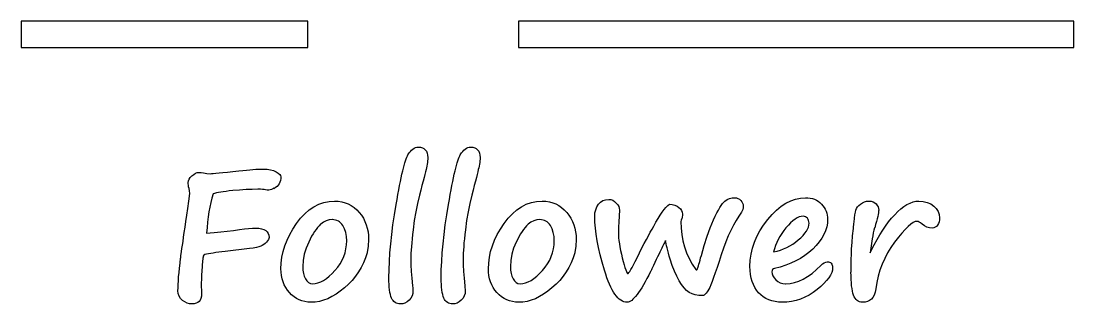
# Model space of a CAD drawing. Extents: x -1 to 117, y -69 to 138.
# Drawn here: x 95.77 to 117.11, y 56.25 to 61.99 of the extents above; entities that cross this region are included whole.
import ezdxf

# ---------------------------------------------------------------- set-up
doc = ezdxf.new("R2010")
doc.units = 0

msp = doc.modelspace()

# ---------------------------------------------------------------- linework, layer by layer
for p, q in [((101.587, 61.9875), (95.774, 61.9875)), ((95.774, 61.9875), (95.774, 61.4541)), ((101.587, 61.4541), (101.587, 61.9875)), ((117.107, 61.9875), (105.854, 61.9875)), ((105.854, 61.9875), (105.854, 61.4541)), ((117.107, 61.4541), (117.107, 61.9875)), ((95.774, 61.4541), (101.587, 61.4541)), ((105.854, 61.4541), (117.107, 61.4541)), ((103.613878, 59.275773), (103.637387, 59.312098)), ((103.637387, 59.312098), (103.661969, 59.34308)), ((103.661969, 59.34308), (103.687087, 59.369778)), ((103.687087, 59.369778), (103.712741, 59.391679)), ((103.712741, 59.391679), (103.738903, 59.408245)), ((103.738903, 59.408245), (103.765601, 59.420522)), ((103.765601, 59.420522), (103.792835, 59.427465)), ((103.792835, 59.427465), (103.821148, 59.430005)), ((103.821, 59.4302), (103.86587, 59.426983)), ((103.86587, 59.426983), (103.905401, 59.416823)), ((103.905401, 59.416823), (103.937987, 59.400256)), ((103.937987, 59.400256), (103.965221, 59.377283)), ((103.965221, 59.377283), (103.986049, 59.347371)), ((103.986049, 59.347371), (104.001543, 59.311046)), ((104.001543, 59.311046), (104.010094, 59.268309)), ((104.673878, 59.275773), (104.697387, 59.312098)), ((104.697387, 59.312098), (104.721969, 59.34308)), ((104.721969, 59.34308), (104.747087, 59.369778)), ((104.747087, 59.369778), (104.772713, 59.391679)), ((104.772713, 59.391679), (104.798903, 59.408245)), ((104.798903, 59.408245), (104.825601, 59.420522)), ((104.825601, 59.420522), (104.852835, 59.427465)), ((104.852835, 59.427465), (104.881148, 59.430005)), ((104.881, 59.4302), (104.925871, 59.426983)), ((104.925871, 59.426983), (104.965401, 59.416823)), ((104.965401, 59.416823), (104.997987, 59.400256)), ((104.997987, 59.400256), (105.025221, 59.377283)), ((105.025221, 59.377283), (105.046049, 59.347371)), ((105.046049, 59.347371), (105.061543, 59.311046)), ((105.061543, 59.311046), (105.070094, 59.268309)), ((103.536465, 59.061572), (103.55035, 59.110718)), ((103.55035, 59.110718), (103.564235, 59.155055)), ((103.564235, 59.155055), (103.577048, 59.193517)), ((103.577048, 59.193517), (103.589861, 59.226102)), ((103.589861, 59.226102), (103.602138, 59.253873)), ((103.602138, 59.253873), (103.613878, 59.275773)), ((104.006594, 59.117641), (103.986838, 59.0092)), ((104.013, 59.2186), (104.006594, 59.117641)), ((104.010094, 59.268309), (104.013312, 59.218629)), ((104.596465, 59.061572), (104.61035, 59.110718)), ((104.61035, 59.110718), (104.624235, 59.155055)), ((104.624235, 59.155055), (104.637048, 59.193517)), ((104.637048, 59.193517), (104.649861, 59.226102)), ((104.649861, 59.226102), (104.662138, 59.253873)), ((104.662138, 59.253873), (104.673878, 59.275773)), ((105.066594, 59.117641), (105.046838, 59.0092)), ((105.073, 59.2186), (105.066594, 59.117641)), ((105.070094, 59.268309), (105.073312, 59.218629)), ((99.272811, 58.877794), (99.309136, 58.899694)), ((99.309136, 58.899694), (99.343858, 58.913043)), ((99.343858, 58.913043), (99.376977, 58.917305)), ((99.377, 58.9173), (99.421337, 58.91476)), ((99.421337, 58.91476), (99.467277, 58.906745)), ((99.4673, 58.9067), (99.535677, 58.896032)), ((99.535677, 58.896032), (99.606723, 58.892278)), ((99.6067, 58.8922), (99.631282, 58.893329)), ((99.631282, 58.893329), (99.669209, 58.895869)), ((99.669209, 58.895869), (99.721025, 58.90013)), ((99.721025, 58.90013), (99.786196, 58.906537)), ((99.786196, 58.906537), (99.865255, 58.914552)), ((99.865255, 58.914552), (99.958205, 58.924712)), ((99.958205, 58.924712), (100.064507, 58.936452)), ((100.064507, 58.936452), (100.1847, 58.949801)), ((100.185, 58.9499), (100.265129, 58.958451)), ((100.265129, 58.958451), (100.339381, 58.965394)), ((100.339381, 58.965394), (100.408825, 58.9718)), ((100.408825, 58.9718), (100.473462, 58.976598)), ((100.473462, 58.976598), (100.532223, 58.98086)), ((100.532223, 58.98086), (100.586176, 58.9834)), ((100.586176, 58.9834), (100.634786, 58.985093)), ((100.634786, 58.985093), (100.678056, 58.985658)), ((100.678, 58.9857), (100.759195, 58.982483)), ((100.759195, 58.982483), (100.830245, 58.971786)), ((100.830245, 58.971786), (100.892209, 58.954684)), ((100.892209, 58.954684), (100.944025, 58.930102)), ((100.944025, 58.930102), (100.985693, 58.902868)), ((100.985693, 58.902868), (101.015608, 58.877242)), ((103.476634, 58.809435), (103.492128, 58.880484)), ((103.492128, 58.880484), (103.507622, 58.946722)), ((103.507622, 58.946722), (103.522043, 59.006553)), ((103.522043, 59.006553), (103.536465, 59.061572)), ((103.968127, 58.932278), (103.954778, 58.878325)), ((103.978823, 58.976081), (103.968127, 58.932278)), ((103.986838, 59.0092), (103.978823, 58.976081)), ((104.536634, 58.809435), (104.552128, 58.880484)), ((104.552128, 58.880484), (104.567622, 58.946722)), ((104.567622, 58.946722), (104.582043, 59.006553)), ((104.582043, 59.006553), (104.596465, 59.061572)), ((105.028127, 58.932278), (105.014778, 58.878325)), ((105.038823, 58.976081), (105.028127, 58.932278)), ((105.046838, 59.0092), (105.038823, 58.976081)), ((99.159552, 58.688723), (99.158424, 58.713841)), ((99.1585, 58.7138), (99.163298, 58.745849)), ((99.163842, 58.660413), (99.159552, 58.688723)), ((99.163298, 58.745849), (99.177719, 58.778971)), ((99.177719, 58.778971), (99.201228, 58.812623)), ((99.201228, 58.812623), (99.234883, 58.847345)), ((99.234883, 58.847345), (99.272811, 58.877794)), ((101.003609, 58.689743), (100.983854, 58.660897)), ((101.019103, 58.721259), (101.003609, 58.689743)), ((101.015608, 58.877242), (101.033247, 58.852661)), ((101.030336, 58.755447), (101.019103, 58.721259)), ((101.036742, 58.791239), (101.030336, 58.755447)), ((101.033247, 58.852661), (101.039117, 58.829688)), ((101.039, 58.8297), (101.036742, 58.791239)), ((103.444037, 58.650781), (103.460604, 58.732513)), ((103.460604, 58.732513), (103.476634, 58.809435)), ((103.919528, 58.739969), (103.897092, 58.655034)), ((103.938747, 58.814221), (103.919528, 58.739969)), ((103.954778, 58.878325), (103.938747, 58.814221)), ((104.504037, 58.650781), (104.520604, 58.732513)), ((104.520604, 58.732513), (104.536634, 58.809435)), ((104.979528, 58.739969), (104.957092, 58.655034)), ((104.998747, 58.814221), (104.979528, 58.739969)), ((105.014778, 58.878325), (104.998747, 58.814221)), ((99.169712, 58.627825), (99.163842, 58.660413)), ((99.1788, 58.5915), (99.169712, 58.627825)), ((99.170715, 58.332975), (99.192615, 58.488959)), ((99.189483, 58.544989), (99.178815, 58.591462)), ((99.1927, 58.4889), (99.189483, 58.544989)), ((99.6671, 58.4846), (99.641446, 58.398596)), ((99.696329, 58.493684), (99.666949, 58.484596)), ((99.731587, 58.502235), (99.696329, 58.493684)), ((99.772718, 58.510787), (99.731587, 58.502235)), ((99.819191, 58.518802), (99.772718, 58.510787)), ((99.871007, 58.526281), (99.819191, 58.518802)), ((99.929235, 58.533759), (99.871007, 58.526281)), ((99.992803, 58.541238), (99.929235, 58.533759)), ((100.061713, 58.548181), (99.992803, 58.541238)), ((100.20167, 58.559921), (100.061713, 58.548181)), ((100.334151, 58.568473), (100.20167, 58.559921)), ((100.45808, 58.573807), (100.334151, 58.568473)), ((100.574, 58.5755), (100.45808, 58.573807)), ((100.624774, 58.575064), (100.574561, 58.575629)), ((100.667508, 58.573371), (100.624774, 58.575064)), ((100.702766, 58.570154), (100.667508, 58.573371)), ((100.73, 58.5664), (100.702766, 58.570154)), ((100.758812, 58.561093), (100.729432, 58.566427)), ((100.793, 58.5594), (100.758812, 58.561093)), ((100.822675, 58.562135), (100.793293, 58.559595)), ((100.850446, 58.571223), (100.822675, 58.562135)), ((100.875027, 58.585108), (100.850446, 58.571223)), ((100.898, 58.6054), (100.875027, 58.585108)), ((100.93096, 58.609082), (100.897841, 58.586645)), ((100.898, 58.5867), (100.898, 58.6053)), ((100.959809, 58.633663), (100.93096, 58.609082)), ((100.983854, 58.660897), (100.959809, 58.633663)), ((103.392193, 58.371404), (103.409832, 58.469693)), ((103.409832, 58.469693), (103.427471, 58.563177)), ((103.427471, 58.563177), (103.444037, 58.650781)), ((103.845, 58.4542), (103.804936, 58.290204)), ((103.87251, 58.559948), (103.844739, 58.45418)), ((103.897092, 58.655034), (103.87251, 58.559948)), ((104.452193, 58.371404), (104.469832, 58.469693)), ((104.469832, 58.469693), (104.487471, 58.563177)), ((104.487471, 58.563177), (104.504037, 58.650781)), ((104.905, 58.4542), (104.864936, 58.290204)), ((104.93251, 58.559948), (104.904739, 58.45418)), ((104.957092, 58.655034), (104.93251, 58.559948)), ((99.149887, 58.186609), (99.170715, 58.332975)), ((99.619009, 58.308852), (99.598181, 58.215369)), ((99.641446, 58.398596), (99.619009, 58.308852)), ((101.707271, 58.22288), (101.80556, 58.272559)), ((101.80556, 58.272559), (101.908125, 58.307815)), ((101.908125, 58.307815), (102.014963, 58.329179)), ((102.014963, 58.329179), (102.126074, 58.336121)), ((102.126, 58.3361), (102.201319, 58.332346)), ((102.201319, 58.332346), (102.272902, 58.321678)), ((102.272902, 58.321678), (102.340743, 58.30404)), ((102.340743, 58.30404), (102.404847, 58.278922)), ((102.404847, 58.278922), (102.465745, 58.246336)), ((102.465745, 58.246336), (102.522367, 58.207342)), ((103.339832, 58.0573), (103.374018, 58.267236)), ((103.374018, 58.267236), (103.392193, 58.371404)), ((103.804936, 58.290204), (103.770211, 58.118729)), ((104.39983, 58.0573), (104.434018, 58.267236)), ((104.434018, 58.267236), (104.452193, 58.371404)), ((104.864936, 58.290204), (104.830214, 58.118729)), ((105.912271, 58.22288), (106.010563, 58.272559)), ((106.010563, 58.272559), (106.113125, 58.307815)), ((106.113125, 58.307815), (106.219963, 58.329179)), ((106.219963, 58.329179), (106.331074, 58.336121)), ((106.331, 58.3361), (106.406319, 58.332346)), ((106.406319, 58.332346), (106.477902, 58.321678)), ((106.477902, 58.321678), (106.545743, 58.30404)), ((106.545743, 58.30404), (106.609847, 58.278922)), ((106.609847, 58.278922), (106.670745, 58.246336)), ((106.670745, 58.246336), (106.727367, 58.207342)), ((107.439656, 58.221788), (107.471708, 58.273604)), ((107.471708, 58.273604), (107.512306, 58.315805)), ((107.512306, 58.315805), (107.560918, 58.346254)), ((107.560918, 58.346254), (107.61754, 58.364429)), ((107.61754, 58.364429), (107.681644, 58.370299)), ((107.682, 58.3703), (107.723667, 58.365502)), ((107.723667, 58.365502), (107.762662, 58.352153)), ((107.762662, 58.352153), (107.79952, 58.328644)), ((107.79952, 58.328644), (107.833709, 58.296592)), ((107.833709, 58.296592), (107.862554, 58.260267)), ((107.862554, 58.260267), (107.883382, 58.224479)), ((108.840795, 58.207979), (108.877653, 58.245906)), ((108.877653, 58.245906), (108.912911, 58.276355)), ((108.913, 58.2763), (108.969622, 58.267212)), ((108.969622, 58.267212), (109.019838, 58.252791)), ((109.019838, 58.252791), (109.064709, 58.232499)), ((109.932466, 58.206285), (109.960237, 58.249555)), ((109.960237, 58.249555), (109.986427, 58.285346)), ((109.986427, 58.285346), (110.010472, 58.314192)), ((110.010472, 58.314192), (110.033445, 58.33502)), ((110.033445, 58.33502), (110.078852, 58.365466)), ((110.078852, 58.365466), (110.127465, 58.387367)), ((110.127465, 58.387367), (110.178744, 58.40018)), ((110.178744, 58.40018), (110.233233, 58.404441)), ((110.233, 58.4045), (110.267188, 58.401283)), ((110.267188, 58.401283), (110.298704, 58.391123)), ((110.298704, 58.391123), (110.328086, 58.37402)), ((110.328086, 58.37402), (110.354784, 58.350511)), ((110.354784, 58.350511), (110.377221, 58.323276)), ((110.377221, 58.323276), (110.393251, 58.294431)), ((110.393251, 58.294431), (110.402875, 58.264518)), ((110.402875, 58.264518), (110.406064, 58.233533)), ((111.177074, 58.231482), (111.27216, 58.293983)), ((111.27216, 58.293983), (111.368313, 58.342059)), ((111.368313, 58.342059), (111.466605, 58.376781)), ((111.466605, 58.376781), (111.565964, 58.397609)), ((111.565964, 58.397609), (111.666923, 58.404552)), ((111.667, 58.4045), (111.716146, 58.402242)), ((111.716146, 58.402242), (111.763156, 58.396372)), ((111.763156, 58.396372), (111.807493, 58.386212)), ((111.807493, 58.386212), (111.849694, 58.372327)), ((111.849694, 58.372327), (111.889222, 58.353615)), ((111.889222, 58.353615), (111.926083, 58.331715)), ((111.926083, 58.331715), (111.960271, 58.305553)), ((111.960271, 58.305553), (111.99232, 58.275104)), ((111.99232, 58.275104), (112.021166, 58.241985)), ((112.021166, 58.241985), (112.046284, 58.207797)), ((112.7226, 58.217062), (112.749834, 58.248045)), ((112.749834, 58.248045), (112.784023, 58.277424)), ((112.784023, 58.277424), (112.82302, 58.303078)), ((112.82302, 58.303078), (112.864151, 58.321761)), ((112.864151, 58.321761), (112.906885, 58.332429)), ((112.906885, 58.332429), (112.951758, 58.336183)), ((112.952, 58.3361), (112.99794, 58.332346)), ((112.99794, 58.332346), (113.038004, 58.321678)), ((113.038004, 58.321678), (113.071657, 58.30404)), ((113.071657, 58.30404), (113.099969, 58.278922)), ((113.099969, 58.278922), (113.122406, 58.249542)), ((113.122406, 58.249542), (113.1379, 58.219094)), ((113.662516, 58.228746), (113.72395, 58.267207)), ((113.72395, 58.267207), (113.785381, 58.297656)), ((113.785381, 58.297656), (113.846279, 58.319021)), ((113.846279, 58.319021), (113.906641, 58.331834)), ((113.906641, 58.331834), (113.966469, 58.336095)), ((113.967, 58.3361), (114.055141, 58.329694)), ((114.055141, 58.329694), (114.134203, 58.31101)), ((114.134203, 58.31101), (114.205249, 58.279492)), ((114.205249, 58.279492), (114.267214, 58.235691)), ((99.112492, 57.92379), (99.130639, 58.050392)), ((99.130639, 58.050392), (99.149887, 58.186609)), ((99.580543, 58.117613), (99.565049, 58.015584)), ((99.598181, 58.215369), (99.580543, 58.117613)), ((101.437506, 57.98944), (101.52351, 58.08132)), ((101.52351, 58.08132), (101.613254, 58.159312)), ((101.613254, 58.159312), (101.707271, 58.22288)), ((102.522367, 58.207342), (102.575786, 58.160868)), ((102.575786, 58.160868), (102.625465, 58.106913)), ((102.625465, 58.106913), (102.670339, 58.048154)), ((102.670339, 58.048154), (102.709333, 57.987257)), ((103.309917, 57.854309), (103.339832, 58.0573)), ((103.770211, 58.118729), (103.740298, 57.939778)), ((104.369917, 57.854309), (104.39983, 58.0573)), ((104.830214, 58.118729), (104.800298, 57.939778)), ((105.642506, 57.98944), (105.72851, 58.08132)), ((105.72851, 58.08132), (105.818254, 58.159312)), ((105.818254, 58.159312), (105.912271, 58.22288)), ((106.727367, 58.207342), (106.780786, 58.160868)), ((106.780786, 58.160868), (106.830465, 58.106913)), ((106.830465, 58.106913), (106.875339, 58.048154)), ((106.875339, 58.048154), (106.914333, 57.987257)), ((107.398, 58.0204), (107.402798, 58.095186)), ((107.402798, 58.095186), (107.416683, 58.162493)), ((107.416683, 58.162493), (107.439656, 58.221788)), ((107.899, 58.1555), (107.882913, 57.915894)), ((107.883382, 58.224479), (107.895659, 58.189757)), ((107.895659, 58.189757), (107.899921, 58.155568)), ((108.681607, 57.982551), (108.723275, 58.050394)), ((108.723275, 58.050394), (108.763872, 58.110222)), ((108.763872, 58.110222), (108.802867, 58.163108)), ((108.802867, 58.163108), (108.840795, 58.207979)), ((109.064709, 58.232499), (109.10317, 58.206337)), ((109.10317, 58.206337), (109.134688, 58.176424)), ((109.134688, 58.176424), (109.157125, 58.143839)), ((109.157125, 58.143839), (109.17101, 58.108581)), ((109.17101, 58.108581), (109.175272, 58.071189)), ((109.174871, 58.042351), (109.172331, 58.01777)), ((109.176, 58.0712), (109.174871, 58.042351)), ((109.806398, 57.957887), (109.840586, 58.031073)), ((109.840586, 58.031073), (109.872635, 58.096777)), ((109.872635, 58.096777), (109.90362, 58.155002)), ((109.90362, 58.155002), (109.932466, 58.206285)), ((110.316842, 58.032169), (110.261286, 57.942425)), ((110.374, 58.1139), (110.316842, 58.032169)), ((110.387712, 58.137447), (110.373291, 58.113938)), ((110.397872, 58.165759), (110.387712, 58.137447)), ((110.403742, 58.197278), (110.397872, 58.165759)), ((110.406, 58.2336), (110.403742, 58.197278)), ((110.901433, 57.961717), (110.99171, 58.065349)), ((110.99171, 58.065349), (111.083591, 58.155629)), ((111.083591, 58.155629), (111.177074, 58.231482)), ((111.621, 58.0284), (111.581469, 58.024675)), ((111.645851, 58.025748), (111.620733, 58.028288)), ((112.046284, 58.207797), (112.067648, 58.171472)), ((112.067648, 58.171472), (112.084751, 58.134078)), ((112.084751, 58.134078), (112.098636, 58.09455)), ((112.098636, 58.09455), (112.10826, 58.053952)), ((112.10826, 58.053952), (112.113594, 58.011751)), ((112.659551, 57.988965), (112.668103, 58.057875)), ((112.668103, 58.057875), (112.677726, 58.111827)), ((112.677726, 58.111827), (112.687886, 58.152425)), ((112.687886, 58.152425), (112.701772, 58.185544)), ((112.701772, 58.185544), (112.7226, 58.217062)), ((113.139711, 58.063178), (113.130624, 58.020978)), ((113.1379, 58.219094), (113.147523, 58.187042)), ((113.146118, 58.09897), (113.139711, 58.063178)), ((113.149871, 58.129419), (113.146118, 58.09897)), ((113.147523, 58.187042), (113.150741, 58.153923)), ((113.151, 58.154), (113.149871, 58.129419)), ((113.413051, 57.98943), (113.475552, 58.06101)), ((113.475552, 58.06101), (113.53805, 58.125648)), ((113.53805, 58.125648), (113.600551, 58.181203)), ((113.600551, 58.181203), (113.662516, 58.228746)), ((114.267214, 58.235691), (114.317963, 58.183339)), ((114.317963, 58.183339), (114.354821, 58.126717)), ((114.354821, 58.126717), (114.376185, 58.064749)), ((114.376185, 58.064749), (114.383664, 57.998512)), ((99.095926, 57.807337), (99.112492, 57.92379)), ((99.552772, 57.909279), (99.542076, 57.799235)), ((99.565049, 58.015584), (99.552772, 57.909279)), ((101.282058, 57.769888), (101.356311, 57.883135)), ((101.356311, 57.883135), (101.437506, 57.98944)), ((101.813015, 57.836651), (101.782566, 57.802463)), ((101.844, 57.8671), (101.813015, 57.836651)), ((101.845, 57.867), (101.844, 57.867)), ((101.899912, 57.907748), (101.845957, 57.86715)), ((101.957071, 57.937127), (101.899912, 57.907748)), ((102.017432, 57.95423), (101.957071, 57.937127)), ((102.081, 57.9601), (102.017432, 57.95423)), ((102.113981, 57.957991), (102.080326, 57.960249)), ((102.145497, 57.952657), (102.113981, 57.957991)), ((102.174879, 57.943033), (102.145497, 57.952657)), ((102.203192, 57.929684), (102.174879, 57.943033)), ((102.228846, 57.912581), (102.203192, 57.929684)), ((102.252891, 57.891753), (102.228846, 57.912581)), ((102.274791, 57.867172), (102.252891, 57.891753)), ((102.295083, 57.838859), (102.274791, 57.867172)), ((102.328735, 57.774222), (102.295083, 57.838859)), ((102.709333, 57.987257), (102.741919, 57.923153)), ((102.741919, 57.923153), (102.769153, 57.856379)), ((102.769153, 57.856379), (102.789981, 57.786402)), ((103.284263, 57.658263), (103.309917, 57.854309)), ((103.740298, 57.939778), (103.715717, 57.753345)), ((104.344263, 57.658263), (104.369917, 57.854309)), ((104.800298, 57.939778), (104.775717, 57.753345)), ((105.487058, 57.769888), (105.561311, 57.883135)), ((105.561311, 57.883135), (105.642506, 57.98944)), ((106.018015, 57.836651), (105.987569, 57.802463)), ((106.049, 57.8671), (106.018015, 57.836651)), ((106.051, 57.867), (106.049, 57.867)), ((106.104912, 57.907748), (106.050957, 57.86715)), ((106.162071, 57.937127), (106.104912, 57.907748)), ((106.222432, 57.95423), (106.162071, 57.937127)), ((106.286, 57.9601), (106.222432, 57.95423)), ((106.318981, 57.957991), (106.285326, 57.960249)), ((106.3505, 57.952657), (106.318981, 57.957991)), ((106.379879, 57.943033), (106.3505, 57.952657)), ((106.408192, 57.929684), (106.379879, 57.943033)), ((106.433846, 57.912581), (106.408192, 57.929684)), ((106.457891, 57.891753), (106.433846, 57.912581)), ((106.479791, 57.867172), (106.457891, 57.891753)), ((106.500083, 57.838859), (106.479791, 57.867172)), ((106.533735, 57.774222), (106.500083, 57.838859)), ((106.914333, 57.987257), (106.946919, 57.923153)), ((106.946919, 57.923153), (106.974153, 57.856379)), ((106.974153, 57.856379), (106.994981, 57.786402)), ((107.401327, 57.908697), (107.398138, 58.020341)), ((107.410415, 57.790107), (107.401327, 57.908697)), ((107.883, 57.9157), (107.877666, 57.806192)), ((108.56009, 57.768327), (108.593744, 57.825486)), ((108.594, 57.8255), (108.638337, 57.907765)), ((108.594, 57.8256), (108.595, 57.8256)), ((108.638337, 57.907765), (108.681607, 57.982551)), ((109.141, 57.9248), (109.145798, 57.790186)), ((109.146042, 57.951521), (109.141244, 57.924822)), ((109.161, 57.9809), (109.146042, 57.951521)), ((109.16807, 57.997478), (109.161663, 57.980912)), ((109.172331, 58.01777), (109.16807, 57.997478)), ((109.739091, 57.797633), (109.806398, 57.957887)), ((110.207334, 57.845738), (110.154984, 57.741036)), ((110.261286, 57.942425), (110.207334, 57.845738)), ((110.744382, 57.736292), (110.817565, 57.850073)), ((110.817565, 57.850073), (110.901433, 57.961717)), ((111.320253, 57.851057), (111.27271, 57.796569)), ((111.366193, 57.898064), (111.320253, 57.851057)), ((111.4116, 57.937595), (111.366193, 57.898064)), ((111.455401, 57.970714), (111.4116, 57.937595)), ((111.498671, 57.995832), (111.455401, 57.970714)), ((111.540338, 58.014007), (111.498671, 57.995832)), ((111.581469, 58.024675), (111.540338, 58.014007)), ((111.668287, 58.018269), (111.645851, 58.025748)), ((111.688579, 58.005456), (111.668287, 58.018269)), ((111.706218, 57.987817), (111.688579, 58.005456)), ((111.721176, 57.966453), (111.706218, 57.987817)), ((111.731336, 57.942408), (111.721176, 57.966453)), ((111.726746, 57.809416), (111.736906, 57.848944)), ((111.737742, 57.916246), (111.731336, 57.942408)), ((111.736906, 57.848944), (111.740095, 57.887408)), ((111.74, 57.8874), (111.737742, 57.916246)), ((112.111202, 57.889575), (112.097317, 57.811583)), ((112.116, 57.9681), (112.111202, 57.889575)), ((112.113594, 58.011751), (112.115852, 57.967948)), ((112.638, 57.7806), (112.642262, 57.818528)), ((112.642262, 57.818528), (112.646015, 57.85218)), ((112.646015, 57.85218), (112.648555, 57.881559)), ((112.648555, 57.881559), (112.650813, 57.906677)), ((112.651, 57.9067), (112.659551, 57.988965)), ((113.088968, 57.860187), (113.069748, 57.795016)), ((113.105534, 57.919482), (113.088968, 57.860187)), ((113.119419, 57.973437), (113.105534, 57.919482)), ((113.130624, 58.020978), (113.119419, 57.973437)), ((113.232497, 57.744772), (113.291792, 57.83131)), ((113.291792, 57.83131), (113.35162, 57.913041)), ((113.35162, 57.913041), (113.413051, 57.98943)), ((113.746443, 57.820679), (113.687148, 57.761384)), ((113.799862, 57.866619), (113.746443, 57.820679)), ((113.847938, 57.899738), (113.799862, 57.866619)), ((113.890139, 57.919494), (113.847938, 57.899738)), ((113.927, 57.9259), (113.890139, 57.919494)), ((113.947735, 57.922672), (113.926907, 57.925889)), ((113.97178, 57.912512), (113.947735, 57.922672)), ((113.999015, 57.895409), (113.97178, 57.912512)), ((114.03, 57.8719), (113.999015, 57.895409)), ((114.077483, 57.835554), (114.030476, 57.871879)), ((114.127162, 57.809928), (114.077483, 57.835554)), ((114.321701, 57.82383), (114.296584, 57.804611)), ((114.343602, 57.850528), (114.321701, 57.82383)), ((114.360704, 57.883114), (114.343602, 57.850528)), ((114.373517, 57.918371), (114.360704, 57.883114)), ((114.38046, 57.956833), (114.373517, 57.918371)), ((114.383, 57.9985), (114.38046, 57.956833)), ((99.055342, 57.517272), (99.067619, 57.603809)), ((99.067619, 57.603809), (99.080968, 57.700499)), ((99.080968, 57.700499), (99.095926, 57.807337)), ((99.542076, 57.799235), (99.534597, 57.685454)), ((99.5346, 57.6855), (99.60885, 57.694051)), ((99.60885, 57.694051), (99.683636, 57.70153)), ((99.6836, 57.7015), (99.820887, 57.713777)), ((99.820887, 57.713777), (99.952831, 57.727662)), ((99.952831, 57.727662), (100.080503, 57.743156)), ((100.080503, 57.743156), (100.202832, 57.760259)), ((100.203, 57.7603), (100.29862, 57.773113)), ((100.29862, 57.773113), (100.384624, 57.7822)), ((100.384624, 57.7822), (100.460477, 57.787534)), ((100.460477, 57.787534), (100.526717, 57.789228)), ((100.527, 57.7891), (100.591104, 57.785911)), ((100.591104, 57.785911), (100.646659, 57.77736)), ((100.646659, 57.77736), (100.693133, 57.762402)), ((100.693133, 57.762402), (100.731594, 57.741574)), ((100.731594, 57.741574), (100.76151, 57.714339)), ((100.76151, 57.714339), (100.782874, 57.681754)), ((100.782874, 57.681754), (100.795687, 57.642759)), ((100.795687, 57.642759), (100.799976, 57.597886)), ((101.162935, 57.54179), (101.217421, 57.656107)), ((101.217421, 57.656107), (101.282058, 57.769888)), ((101.661306, 57.621908), (101.631391, 57.566353)), ((101.691222, 57.673191), (101.661306, 57.621908)), ((101.721671, 57.720731), (101.691222, 57.673191)), ((101.751584, 57.763468), (101.721671, 57.720731)), ((101.782566, 57.802463), (101.751584, 57.763468)), ((102.352781, 57.701039), (102.328735, 57.774222)), ((102.367202, 57.619844), (102.352781, 57.701039)), ((102.372, 57.5301), (102.367202, 57.619844)), ((102.789981, 57.786402), (102.804939, 57.714286)), ((102.804939, 57.714286), (102.81349, 57.638966)), ((102.81349, 57.638966), (102.816707, 57.560974)), ((103.263971, 57.469694), (103.284263, 57.658263)), ((103.705557, 57.660931), (103.696469, 57.57386)), ((103.715717, 57.753345), (103.705557, 57.660931)), ((104.323971, 57.469694), (104.344263, 57.658263)), ((104.765557, 57.660931), (104.756469, 57.57386)), ((104.775717, 57.753345), (104.765557, 57.660931)), ((105.367935, 57.54179), (105.422421, 57.656107)), ((105.422421, 57.656107), (105.487058, 57.769888)), ((105.866306, 57.621908), (105.836394, 57.566353)), ((105.896222, 57.673191), (105.866306, 57.621908)), ((105.926671, 57.720731), (105.896222, 57.673191)), ((105.956583, 57.763468), (105.926671, 57.720731)), ((105.987569, 57.802463), (105.956583, 57.763468)), ((106.557781, 57.701039), (106.533735, 57.774222)), ((106.572202, 57.619844), (106.557781, 57.701039)), ((106.577, 57.5301), (106.572202, 57.619844)), ((106.994981, 57.786402), (107.009939, 57.714286)), ((107.009939, 57.714286), (107.01849, 57.638966)), ((107.01849, 57.638966), (107.021679, 57.560974)), ((107.425909, 57.664572), (107.410415, 57.790107)), ((107.447273, 57.532628), (107.425909, 57.664572)), ((107.877666, 57.806192), (107.875973, 57.697218)), ((107.876, 57.6973), (107.877129, 57.647087)), ((107.877129, 57.647087), (107.880854, 57.593135)), ((108.444173, 57.558394), (108.485304, 57.63478)), ((108.485304, 57.63478), (108.523765, 57.70476)), ((108.523765, 57.70476), (108.56009, 57.768327)), ((109.145798, 57.790186), (109.160219, 57.659308)), ((109.160219, 57.659308), (109.183728, 57.532173)), ((109.614622, 57.436521), (109.674987, 57.624021)), ((109.674987, 57.624021), (109.739091, 57.797633)), ((110.104235, 57.629392), (110.055625, 57.509733)), ((110.154984, 57.741036), (110.104235, 57.629392)), ((110.632738, 57.503386), (110.682951, 57.620906)), ((110.682951, 57.620906), (110.744382, 57.736292)), ((111.147711, 57.619218), (111.114056, 57.557786)), ((111.185102, 57.679049), (111.147711, 57.619218)), ((111.22677, 57.738343), (111.185102, 57.679049)), ((111.27271, 57.796569), (111.22677, 57.738343)), ((111.573418, 57.594671), (111.617755, 57.640077)), ((111.617755, 57.640077), (111.655149, 57.683881)), ((111.655149, 57.683881), (111.685598, 57.726618)), ((111.685598, 57.726618), (111.709643, 57.768282)), ((111.709643, 57.768282), (111.726746, 57.809416)), ((112.040686, 57.659338), (111.997952, 57.584019)), ((112.073808, 57.735194), (112.040686, 57.659338)), ((112.097317, 57.811583), (112.073808, 57.735194)), ((112.611422, 57.495316), (112.623162, 57.632067)), ((112.623162, 57.632067), (112.638656, 57.780572)), ((113.031069, 57.633676), (113.020401, 57.570642)), ((113.042302, 57.691902), (113.031069, 57.633676)), ((113.055115, 57.745854), (113.042302, 57.691902)), ((113.069, 57.795), (113.055115, 57.745854)), ((113.117111, 57.555136), (113.174269, 57.652359)), ((113.174269, 57.652359), (113.232497, 57.744772)), ((113.550931, 57.603264), (113.474542, 57.504438)), ((113.621977, 57.688735), (113.550931, 57.603264)), ((113.687148, 57.761384), (113.621977, 57.688735)), ((114.179511, 57.794434), (114.127162, 57.809928)), ((114.234, 57.7891), (114.179511, 57.794434)), ((114.266668, 57.79287), (114.233549, 57.789145)), ((114.296584, 57.804611), (114.266668, 57.79287)), ((99.034514, 57.373576), (99.044138, 57.440349)), ((99.044138, 57.440349), (99.055342, 57.517272)), ((100.541962, 57.396535), (100.477858, 57.384258)), ((100.593244, 57.408811), (100.541962, 57.396535)), ((100.630636, 57.421088), (100.593244, 57.408811)), ((100.661085, 57.43551), (100.630636, 57.421088)), ((100.690464, 57.454729), (100.661085, 57.43551)), ((100.718776, 57.477702), (100.690464, 57.454729)), ((100.746011, 57.504936), (100.718776, 57.477702)), ((100.76952, 57.532707), (100.746011, 57.504936)), ((100.786623, 57.557825), (100.76952, 57.532707)), ((100.796783, 57.579189), (100.786623, 57.557825)), ((100.8, 57.5979), (100.796783, 57.579189)), ((101.083873, 57.31209), (101.118598, 57.42694)), ((101.118598, 57.42694), (101.162935, 57.54179)), ((101.601478, 57.506522), (101.549662, 57.382593)), ((101.631391, 57.566353), (101.601478, 57.506522)), ((102.356883, 57.367632), (102.368115, 57.44776)), ((102.368115, 57.44776), (102.371841, 57.530025)), ((102.809521, 57.424783), (102.786548, 57.291236)), ((102.817, 57.561), (102.809521, 57.424783)), ((103.247941, 57.287537), (103.263971, 57.469694)), ((103.682584, 57.41574), (103.677786, 57.344157)), ((103.688454, 57.492129), (103.682584, 57.41574)), ((103.696469, 57.57386), (103.688454, 57.492129)), ((104.307941, 57.287537), (104.323971, 57.469694)), ((104.742584, 57.41574), (104.737786, 57.344157)), ((104.748454, 57.492129), (104.742584, 57.41574)), ((104.756469, 57.57386), (104.748454, 57.492129)), ((105.288873, 57.31209), (105.323598, 57.42694)), ((105.323598, 57.42694), (105.367935, 57.54179)), ((105.806478, 57.506522), (105.754662, 57.382593)), ((105.836394, 57.566353), (105.806478, 57.506522)), ((106.561883, 57.367632), (106.573087, 57.44776)), ((106.573087, 57.44776), (106.576841, 57.530025)), ((107.014521, 57.424783), (106.991548, 57.291236)), ((107.022, 57.561), (107.014521, 57.424783)), ((107.475043, 57.393741), (107.447273, 57.532628)), ((107.508696, 57.247906), (107.475043, 57.393741)), ((107.880854, 57.593135), (107.887261, 57.534907)), ((107.887261, 57.534907), (107.896348, 57.472942)), ((107.896348, 57.472942), (107.907552, 57.406702)), ((107.907552, 57.406702), (107.920902, 57.336725)), ((108.305283, 57.290229), (108.353895, 57.386385)), ((108.353895, 57.386385), (108.400369, 57.475593)), ((108.400369, 57.475593), (108.444173, 57.558394)), ((108.770052, 57.41464), (108.754022, 57.380455)), ((108.784474, 57.444556), (108.770052, 57.41464)), ((108.797287, 57.470181), (108.784474, 57.444556)), ((108.807983, 57.492082), (108.797287, 57.470181)), ((108.816534, 57.509721), (108.807983, 57.492082)), ((108.823477, 57.523606), (108.816534, 57.509721)), ((108.828811, 57.53323), (108.823477, 57.523606)), ((108.832, 57.5391), (108.828811, 57.53323)), ((108.836087, 57.507566), (108.831289, 57.539081)), ((108.843566, 57.471774), (108.836087, 57.507566)), ((108.852117, 57.431177), (108.843566, 57.471774)), ((108.863322, 57.386306), (108.852117, 57.431177)), ((108.876134, 57.336627), (108.863322, 57.386306)), ((109.183728, 57.532173), (109.217383, 57.408241)), ((109.217383, 57.408241), (109.260117, 57.287515)), ((109.558, 57.2362), (109.614622, 57.436521)), ((110.055625, 57.509733), (110.008082, 57.383131)), ((110.593207, 57.383727), (110.632738, 57.503386)), ((111.059023, 57.433321), (111.037658, 57.36922)), ((111.08414, 57.495822), (111.059023, 57.433321)), ((111.114056, 57.557786), (111.08414, 57.495822)), ((111.224594, 57.36604), (111.288162, 57.394352)), ((111.288162, 57.394352), (111.350126, 57.426938)), ((111.350126, 57.426938), (111.409957, 57.463796)), ((111.409957, 57.463796), (111.467116, 57.504393)), ((111.467116, 57.504393), (111.522671, 57.54873)), ((111.522671, 57.54873), (111.573418, 57.594671)), ((111.884705, 57.437116), (111.814192, 57.365)), ((111.946136, 57.510299), (111.884705, 57.437116)), ((111.997952, 57.584019), (111.946136, 57.510299)), ((112.602334, 57.370314), (112.611422, 57.495316)), ((113.021, 57.5707), (112.975844, 57.287067)), ((113.006, 57.3452), (113.061022, 57.452571)), ((113.061022, 57.452571), (113.117111, 57.555136)), ((113.399222, 57.3976), (113.331915, 57.287559)), ((113.474542, 57.504438), (113.399222, 57.3976)), ((98.994745, 57.075987), (99.007022, 57.180155)), ((99.0068, 57.1802), (99.007929, 57.187679)), ((99.007929, 57.187679), (99.010469, 57.204782)), ((99.010469, 57.204782), (99.014222, 57.232016)), ((99.014222, 57.232016), (99.019556, 57.269408)), ((99.019556, 57.269408), (99.026499, 57.316417)), ((99.026499, 57.316417), (99.034514, 57.373576)), ((99.457387, 57.178621), (99.454847, 57.155648)), ((99.460604, 57.197304), (99.457387, 57.178621)), ((99.463144, 57.210653), (99.460604, 57.197304)), ((99.465684, 57.218668), (99.463144, 57.210653)), ((99.478497, 57.238423), (99.465684, 57.218668)), ((99.4956, 57.2507), (99.478497, 57.238423)), ((99.531891, 57.258622), (99.495567, 57.250607)), ((99.572489, 57.267173), (99.531891, 57.258622)), ((99.617362, 57.275188), (99.572489, 57.267173)), ((99.667042, 57.283203), (99.617362, 57.275188)), ((99.721528, 57.291218), (99.667042, 57.283203)), ((99.780289, 57.29977), (99.721528, 57.291218)), ((99.843857, 57.307785), (99.780289, 57.29977)), ((99.9117, 57.3158), (99.843857, 57.307785)), ((100.4, 57.3726), (99.911756, 57.315873)), ((100.477858, 57.384258), (100.400402, 57.372489)), ((101.043798, 57.080253), (101.058756, 57.19617)), ((101.058756, 57.19617), (101.083873, 57.31209)), ((101.512801, 57.258127), (101.490901, 57.133661)), ((101.549662, 57.382593), (101.512801, 57.258127)), ((102.279424, 57.138998), (102.312546, 57.213251)), ((102.312546, 57.213251), (102.338708, 57.289106)), ((102.338708, 57.289106), (102.356883, 57.367632)), ((102.752348, 57.186068), (102.711747, 57.086176)), ((102.786, 57.2897), (102.752348, 57.186068)), ((102.786, 57.2913), (102.786, 57.2896)), ((103.2362, 57.112859), (103.247941, 57.287537)), ((103.671803, 57.216488), (103.671239, 57.160397)), ((103.674061, 57.277386), (103.671803, 57.216488)), ((103.677786, 57.344157), (103.674061, 57.277386)), ((104.2962, 57.112859), (104.307941, 57.287537)), ((104.731803, 57.216488), (104.731239, 57.160397)), ((104.734061, 57.277386), (104.731803, 57.216488)), ((104.737786, 57.344157), (104.734061, 57.277386)), ((105.248798, 57.080253), (105.263756, 57.19617)), ((105.263756, 57.19617), (105.288873, 57.31209)), ((105.717804, 57.258127), (105.695904, 57.133661)), ((105.754662, 57.382593), (105.717804, 57.258127)), ((106.484427, 57.138998), (106.517546, 57.213251)), ((106.517546, 57.213251), (106.543708, 57.289106)), ((106.543708, 57.289106), (106.561883, 57.367632)), ((106.957348, 57.186068), (106.916747, 57.086176)), ((106.991, 57.2897), (106.957348, 57.186068)), ((106.991, 57.2913), (106.991, 57.2896)), ((107.54876, 57.095128), (107.508696, 57.247906)), ((107.920902, 57.336725), (107.937468, 57.263006)), ((107.937468, 57.263006), (107.956179, 57.185014)), ((107.956179, 57.185014), (107.975399, 57.110228)), ((108.216372, 57.1129), (108.2543, 57.18822)), ((108.254, 57.1882), (108.305283, 57.290229)), ((108.669638, 57.20417), (108.643984, 57.150218)), ((108.693683, 57.254386), (108.669638, 57.20417)), ((108.715583, 57.300326), (108.693683, 57.254386)), ((108.735339, 57.342527), (108.715583, 57.300326)), ((108.754022, 57.380455), (108.735339, 57.342527)), ((108.891628, 57.282138), (108.876134, 57.336627)), ((108.908195, 57.222843), (108.891628, 57.282138)), ((108.927414, 57.159275), (108.908195, 57.222843)), ((109.260117, 57.287515), (109.31247, 57.169995)), ((109.530441, 57.135975), (109.543254, 57.183515)), ((109.543254, 57.183515), (109.557675, 57.2364)), ((109.962, 57.2485), (109.917663, 57.11228)), ((110.008082, 57.383131), (109.962142, 57.248517)), ((110.548334, 57.138535), (110.565437, 57.261934)), ((110.565437, 57.261934), (110.593207, 57.383727)), ((111.02, 57.3046), (111.090513, 57.321166)), ((111.037658, 57.36922), (111.020019, 57.304582)), ((111.090513, 57.321166), (111.158354, 57.341458)), ((111.158354, 57.341458), (111.224594, 57.36604)), ((111.564191, 57.175364), (111.470711, 57.123015)), ((111.652868, 57.233059), (111.564191, 57.175364)), ((111.7362, 57.29609), (111.652868, 57.233059)), ((111.814192, 57.365), (111.7362, 57.29609)), ((112.593951, 57.15027), (112.59714, 57.257641)), ((112.597, 57.2576), (112.602334, 57.370314)), ((112.975, 57.2871), (113.005762, 57.345238)), ((113.272084, 57.173778), (113.220268, 57.057325)), ((113.331915, 57.287559), (113.272084, 57.173778)), ((98.974426, 56.885818), (98.983513, 56.977698)), ((98.983513, 56.977698), (98.994745, 57.075987)), ((99.440397, 57.011418), (99.433991, 56.921138)), ((99.444123, 57.055219), (99.440397, 57.011418)), ((99.447876, 57.093683), (99.444123, 57.055219)), ((99.451094, 57.126802), (99.447876, 57.093683)), ((99.454847, 57.155648), (99.451094, 57.126802)), ((101.041402, 56.893881), (101.038862, 56.963861)), ((101.039, 56.9638), (101.043798, 57.080253)), ((101.483, 57.0087), (101.486217, 56.936587)), ((101.490901, 57.133661), (101.483422, 57.008659)), ((102.134661, 56.928528), (102.190217, 56.996372)), ((102.190217, 56.996372), (102.238293, 57.066885)), ((102.238293, 57.066885), (102.279424, 57.138998)), ((102.66474, 56.990556), (102.610788, 56.899209)), ((102.711747, 57.086176), (102.66474, 56.990556)), ((103.229258, 56.94459), (103.2362, 57.112859)), ((103.671, 57.1604), (103.673258, 57.041277)), ((103.673258, 57.041277), (103.679664, 56.910936)), ((104.289258, 56.94459), (104.2962, 57.112859)), ((104.731, 57.1604), (104.733258, 57.041277)), ((104.733258, 57.041277), (104.739664, 56.910936)), ((105.24643, 56.893881), (105.24389, 56.963861)), ((105.244, 56.9638), (105.248798, 57.080253)), ((105.688, 57.0087), (105.691217, 56.936587)), ((105.695904, 57.133661), (105.688425, 57.008659)), ((106.339661, 56.928528), (106.395217, 56.996372)), ((106.395217, 56.996372), (106.443293, 57.066885)), ((106.443293, 57.066885), (106.484427, 57.138998)), ((106.86974, 56.990556), (106.815788, 56.899209)), ((106.916747, 57.086176), (106.86974, 56.990556)), ((107.5947, 56.935941), (107.54876, 57.095128)), ((107.975399, 57.110228), (107.993574, 57.04559)), ((107.993574, 57.04559), (108.01014, 56.990571)), ((108.01014, 56.990571), (108.025098, 56.945698)), ((108.128222, 56.946768), (108.15334, 56.992174)), ((108.15334, 56.992174), (108.18272, 57.047193)), ((108.18272, 57.047193), (108.216372, 57.1129)), ((108.555, 56.9633), (108.545376, 56.941936)), ((108.586834, 57.029492), (108.555318, 56.963251)), ((108.616213, 57.091993), (108.586834, 57.029492)), ((108.643984, 57.150218), (108.616213, 57.091993)), ((108.969082, 57.033206), (108.927414, 57.159275)), ((109.012885, 56.917822), (108.969082, 57.033206)), ((109.31247, 57.169995), (109.374434, 57.056212)), ((109.374434, 57.056212), (109.446017, 56.946171)), ((109.473799, 56.951675), (109.481814, 56.969314)), ((109.481814, 56.969314), (109.486612, 56.983199)), ((109.486612, 56.983199), (109.492482, 57.002419)), ((109.492482, 57.002419), (109.499961, 57.027)), ((109.499961, 57.027), (109.508512, 57.057982)), ((109.508512, 57.057982), (109.518672, 57.093774)), ((109.518672, 57.093774), (109.530441, 57.135975)), ((109.877065, 56.989951), (109.840204, 56.881513)), ((109.917663, 57.11228), (109.877065, 56.989951)), ((110.543, 57.013), (110.548334, 57.138535)), ((110.545969, 56.92967), (110.543429, 57.013002)), ((111.018491, 56.960612), (111.001388, 56.947263)), ((111.042, 56.9697), (111.018491, 56.960612)), ((111.157141, 56.999616), (111.041755, 56.969703)), ((111.266649, 57.035407), (111.157141, 56.999616)), ((111.371351, 57.076541), (111.266649, 57.035407)), ((111.470711, 57.123015), (111.371351, 57.076541)), ((111.888861, 56.946162), (111.977002, 57.033233)), ((111.977, 57.0333), (112.011188, 57.064819)), ((112.011188, 57.064819), (112.044843, 57.087255)), ((112.044843, 57.087255), (112.077962, 57.10114)), ((112.077962, 57.10114), (112.110548, 57.10543)), ((112.11, 57.1054), (112.135118, 57.103707)), ((112.135118, 57.103707), (112.157018, 57.097836)), ((112.157018, 57.097836), (112.175701, 57.088749)), ((112.175701, 57.088749), (112.191195, 57.0754)), ((112.191195, 57.0754), (112.202964, 57.058833)), ((112.202964, 57.058833), (112.210979, 57.038005)), ((112.210979, 57.038005), (112.216313, 57.01396)), ((112.218, 56.9857), (112.213202, 56.938157)), ((112.216313, 57.01396), (112.218006, 56.985648)), ((112.59, 56.8976), (112.590564, 56.97025)), ((112.590564, 56.97025), (112.591693, 57.054117)), ((112.591693, 57.054117), (112.593951, 57.15027)), ((113.220268, 57.057325), (113.176464, 56.937132)), ((98.961076, 56.720755), (98.966947, 56.800347)), ((98.966947, 56.800347), (98.974426, 56.885818)), ((99.426653, 56.750732), (99.425524, 56.67114)), ((99.429193, 56.834067), (99.426653, 56.750732)), ((99.433991, 56.921138), (99.429193, 56.834067)), ((101.049417, 56.826574), (101.041402, 56.893881)), ((101.063302, 56.761937), (101.049417, 56.826574)), ((101.082013, 56.699972), (101.063302, 56.761937)), ((101.486217, 56.936587), (101.496377, 56.87088)), ((101.496377, 56.87088), (101.51348, 56.811585)), ((101.51348, 56.811585), (101.536989, 56.759235)), ((101.536989, 56.759235), (101.566371, 56.716499)), ((101.902288, 56.727674), (101.959447, 56.765602)), ((101.959447, 56.765602), (102.017675, 56.811542)), ((102.017675, 56.811542), (102.0759, 56.86603)), ((102.0759, 56.86603), (102.134661, 56.928528)), ((102.54989, 56.812135), (102.482047, 56.729337)), ((102.610788, 56.899209), (102.54989, 56.812135)), ((103.228, 56.713431), (103.226872, 56.783945)), ((103.227, 56.7838), (103.229258, 56.94459)), ((103.679664, 56.910936), (103.69036, 56.770446)), ((103.69036, 56.770446), (103.705318, 56.618735)), ((104.288029, 56.713431), (104.2869, 56.783945)), ((104.287, 56.7838), (104.289258, 56.94459)), ((104.739664, 56.910936), (104.75036, 56.770446)), ((104.75036, 56.770446), (104.765318, 56.618735)), ((105.254445, 56.826574), (105.24643, 56.893881)), ((105.26833, 56.761937), (105.254445, 56.826574)), ((105.287013, 56.699972), (105.26833, 56.761937)), ((105.691217, 56.936587), (105.701377, 56.87088)), ((105.701377, 56.87088), (105.71848, 56.811585)), ((105.71848, 56.811585), (105.741989, 56.759235)), ((105.741989, 56.759235), (105.771371, 56.716499)), ((106.107288, 56.727674), (106.164447, 56.765602)), ((106.164447, 56.765602), (106.222675, 56.811542)), ((106.222675, 56.811542), (106.2809, 56.86603)), ((106.2809, 56.86603), (106.339661, 56.928528)), ((106.75489, 56.812135), (106.687047, 56.729337)), ((106.815788, 56.899209), (106.75489, 56.812135)), ((107.619281, 56.856882), (107.5947, 56.935941)), ((107.644935, 56.783163), (107.619281, 56.856882)), ((107.670561, 56.714789), (107.644935, 56.783163)), ((108.025098, 56.945698), (108.038447, 56.910976)), ((108.038447, 56.910976), (108.050187, 56.885858)), ((108.050187, 56.885858), (108.060347, 56.8709)), ((108.060347, 56.8709), (108.069435, 56.866103)), ((108.07, 56.8661), (108.078015, 56.870898)), ((108.078015, 56.870898), (108.090292, 56.886392)), ((108.090292, 56.886392), (108.107394, 56.91151)), ((108.107394, 56.91151), (108.128222, 56.946768)), ((108.454681, 56.764031), (108.418889, 56.697794)), ((108.492075, 56.834544), (108.454681, 56.764031)), ((108.53, 56.9104), (108.492075, 56.834544)), ((108.532563, 56.915774), (108.530023, 56.91044)), ((108.537897, 56.926442), (108.532563, 56.915774)), ((108.545376, 56.941936), (108.537897, 56.926442)), ((109.058825, 56.81419), (109.012885, 56.917822)), ((109.106902, 56.721774), (109.058825, 56.81419)), ((109.446, 56.9462), (109.455624, 56.939794)), ((109.455624, 56.939794), (109.465248, 56.942051)), ((109.465248, 56.942051), (109.473799, 56.951675)), ((109.806552, 56.787496), (109.776103, 56.706832)), ((109.840204, 56.881513), (109.806552, 56.787496)), ((110.553984, 56.851145), (110.545969, 56.92967)), ((110.567869, 56.776892), (110.553984, 56.851145)), ((110.587088, 56.707448), (110.567869, 56.776892)), ((110.988, 56.9045), (110.992798, 56.861763)), ((110.991228, 56.928044), (110.988011, 56.904535)), ((111.001388, 56.947263), (110.991228, 56.928044)), ((110.992798, 56.861763), (111.007219, 56.820099)), ((111.007219, 56.820099), (111.030728, 56.778965)), ((111.030728, 56.778965), (111.06385, 56.739437)), ((111.533626, 56.713255), (111.622836, 56.753853)), ((111.622836, 56.753853), (111.711513, 56.806202)), ((111.711513, 56.806202), (111.800187, 56.870306)), ((111.800187, 56.870306), (111.888861, 56.946162)), ((112.139475, 56.782176), (112.095137, 56.725551)), ((112.173663, 56.836661), (112.139475, 56.782176)), ((112.198244, 56.888477), (112.173663, 56.836661)), ((112.213202, 56.938157), (112.198244, 56.888477)), ((112.590798, 56.819197), (112.589669, 56.897722)), ((112.593056, 56.746014), (112.590798, 56.819197)), ((112.597317, 56.678707), (112.593056, 56.746014)), ((113.140676, 56.814269), (113.112905, 56.687664)), ((113.176464, 56.937132), (113.140676, 56.814269)), ((98.9534, 56.5199), (98.954529, 56.580798)), ((98.954529, 56.580798), (98.956787, 56.647569)), ((98.956787, 56.647569), (98.961076, 56.720755)), ((99.4251, 56.671), (99.432156, 56.453125)), ((101.106595, 56.641211), (101.082013, 56.699972)), ((101.135977, 56.585122), (101.106595, 56.641211)), ((101.171232, 56.531703), (101.135977, 56.585122)), ((101.566371, 56.716499), (101.59949, 56.685516)), ((101.59949, 56.685516), (101.637418, 56.667369)), ((101.637418, 56.667369), (101.679085, 56.660963)), ((101.679, 56.6609), (101.734019, 56.66519)), ((101.734019, 56.66519), (101.789575, 56.677466)), ((101.789575, 56.677466), (101.845666, 56.698294)), ((101.845666, 56.698294), (101.902288, 56.727674)), ((102.326599, 56.575492), (102.242198, 56.507649)), ((102.407794, 56.650278), (102.326599, 56.575492)), ((102.482047, 56.729337), (102.407794, 56.650278)), ((103.230258, 56.648261), (103.228, 56.713431)), ((103.23452, 56.58843), (103.230258, 56.648261)), ((103.24039, 56.534477), (103.23452, 56.58843)), ((103.247333, 56.485331), (103.24039, 56.534477)), ((103.706, 56.6187), (103.709725, 56.580239)), ((103.709725, 56.580239), (103.712943, 56.54979)), ((103.712943, 56.54979), (103.714636, 56.527353)), ((104.290286, 56.648261), (104.288029, 56.713431)), ((104.294548, 56.58843), (104.290286, 56.648261)), ((104.300418, 56.534477), (104.294548, 56.58843)), ((104.307361, 56.485331), (104.300418, 56.534477)), ((104.765, 56.6187), (104.768754, 56.580239)), ((104.768754, 56.580239), (104.771943, 56.54979)), ((104.771943, 56.54979), (104.773636, 56.527353)), ((105.311595, 56.641211), (105.287013, 56.699972)), ((105.340977, 56.585122), (105.311595, 56.641211)), ((105.376232, 56.531703), (105.340977, 56.585122)), ((105.771371, 56.716499), (105.80449, 56.685516)), ((105.80449, 56.685516), (105.842418, 56.667369)), ((105.842418, 56.667369), (105.884085, 56.660963)), ((105.884, 56.6609), (105.939022, 56.66519)), ((105.939022, 56.66519), (105.994575, 56.677466)), ((105.994575, 56.677466), (106.050666, 56.698294)), ((106.050666, 56.698294), (106.107288, 56.727674)), ((106.531599, 56.575492), (106.447198, 56.507649)), ((106.612797, 56.650278), (106.531599, 56.575492)), ((106.687047, 56.729337), (106.612797, 56.650278)), ((107.697259, 56.651219), (107.670561, 56.714789)), ((107.723958, 56.59246), (107.697259, 56.651219)), ((107.751192, 56.539041), (107.723958, 56.59246)), ((107.778963, 56.490964), (107.751192, 56.539041)), ((108.350515, 56.580271), (108.31793, 56.528988)), ((108.384167, 56.636896), (108.350515, 56.580271)), ((108.418889, 56.697794), (108.384167, 56.636896)), ((109.157115, 56.642182), (109.106902, 56.721774)), ((109.207864, 56.575942), (109.157115, 56.642182)), ((109.25968, 56.523592), (109.207864, 56.575942)), ((109.706677, 56.548714), (109.689038, 56.518798)), ((109.726432, 56.587709), (109.706677, 56.548714)), ((109.749405, 56.640061), (109.726432, 56.587709)), ((109.776103, 56.706832), (109.749405, 56.640061)), ((110.611133, 56.642811), (110.587088, 56.707448)), ((110.641049, 56.582983), (110.611133, 56.642811)), ((110.67684, 56.527961), (110.641049, 56.582983)), ((111.06385, 56.739437), (111.104981, 56.705248)), ((111.104981, 56.705248), (111.152524, 56.680667)), ((111.152524, 56.680667), (111.205943, 56.665709)), ((111.205943, 56.665709), (111.266308, 56.660911)), ((111.266, 56.6609), (111.355208, 56.66677)), ((111.355208, 56.66677), (111.444418, 56.684409)), ((111.444418, 56.684409), (111.533626, 56.713255)), ((111.903898, 56.542324), (111.824306, 56.481962)), ((111.977617, 56.605894), (111.903898, 56.542324)), ((112.041185, 56.666789), (111.977617, 56.605894)), ((112.095137, 56.725551), (112.041185, 56.666789)), ((112.603188, 56.617276), (112.597317, 56.678707)), ((112.61013, 56.561717), (112.603188, 56.617276)), ((112.619218, 56.511505), (112.61013, 56.561717)), ((113.093, 56.5578), (113.079651, 56.48782)), ((113.112905, 56.687664), (113.092613, 56.557859)), ((98.959254, 56.461156), (98.953384, 56.519917)), ((98.97582, 56.408806), (98.959254, 56.461156)), ((99.00413, 56.362866), (98.97582, 56.408806)), ((99.043661, 56.323335), (99.00413, 56.362866)), ((99.089601, 56.29182), (99.043661, 56.323335)), ((99.404201, 56.329701), (99.382837, 56.301389)), ((99.419695, 56.364423), (99.404201, 56.329701)), ((99.428783, 56.405557), (99.419695, 56.364423)), ((99.432, 56.4531), (99.428783, 56.405557)), ((101.21183, 56.480954), (101.171232, 56.531703)), ((101.256703, 56.435014), (101.21183, 56.480954)), ((101.304246, 56.39495), (101.256703, 56.435014)), ((101.354992, 56.361297), (101.304246, 56.39495)), ((101.408411, 56.334063), (101.354992, 56.361297)), ((101.465036, 56.312699), (101.408411, 56.334063)), ((101.90459, 56.326025), (101.820725, 56.303052)), ((101.988994, 56.357543), (101.90459, 56.326025)), ((102.073395, 56.398674), (101.988994, 56.357543)), ((102.157796, 56.448354), (102.073395, 56.398674)), ((102.242198, 56.507649), (102.157796, 56.448354)), ((103.25642, 56.442064), (103.247333, 56.485331)), ((103.267088, 56.403602), (103.25642, 56.442064)), ((103.279365, 56.371017), (103.267088, 56.403602)), ((103.293786, 56.342704), (103.279365, 56.371017)), ((103.310353, 56.318659), (103.293786, 56.342704)), ((103.634871, 56.32757), (103.594271, 56.293918)), ((103.670127, 56.368168), (103.634871, 56.32757)), ((103.695244, 56.412507), (103.670127, 56.368168)), ((103.710202, 56.460584), (103.695244, 56.412507)), ((103.715, 56.5124), (103.710202, 56.460584)), ((103.714636, 56.527353), (103.7152, 56.512395)), ((104.316448, 56.442064), (104.307361, 56.485331)), ((104.327116, 56.403602), (104.316448, 56.442064)), ((104.339393, 56.371017), (104.327116, 56.403602)), ((104.353815, 56.342704), (104.339393, 56.371017)), ((104.370381, 56.318659), (104.353815, 56.342704)), ((104.693871, 56.32757), (104.653271, 56.293918)), ((104.729127, 56.368168), (104.693871, 56.32757)), ((104.754244, 56.412507), (104.729127, 56.368168)), ((104.769202, 56.460584), (104.754244, 56.412507)), ((104.774, 56.5124), (104.769202, 56.460584)), ((104.773636, 56.527353), (104.7742, 56.512395)), ((105.41683, 56.480954), (105.376232, 56.531703)), ((105.461703, 56.435014), (105.41683, 56.480954)), ((105.509246, 56.39495), (105.461703, 56.435014)), ((105.559992, 56.361297), (105.509246, 56.39495)), ((105.613411, 56.334063), (105.559992, 56.361297)), ((105.670036, 56.312699), (105.613411, 56.334063)), ((106.10959, 56.326025), (106.025725, 56.303052)), ((106.193994, 56.357543), (106.10959, 56.326025)), ((106.278395, 56.398674), (106.193994, 56.357543)), ((106.362796, 56.448354), (106.278395, 56.398674)), ((106.447198, 56.507649), (106.362796, 56.448354)), ((107.807808, 56.447694), (107.778963, 56.490964)), ((107.836654, 56.409233), (107.807808, 56.447694)), ((107.866034, 56.376114), (107.836654, 56.409233)), ((107.895949, 56.348344), (107.866034, 56.376114)), ((107.926398, 56.325371), (107.895949, 56.348344)), ((107.95738, 56.307732), (107.926398, 56.325371)), ((108.145952, 56.323872), (108.120834, 56.30677)), ((108.171578, 56.345773), (108.145952, 56.323872)), ((108.198812, 56.373007), (108.171578, 56.345773)), ((108.226583, 56.404523), (108.198812, 56.373007)), ((108.255962, 56.441384), (108.226583, 56.404523)), ((108.286411, 56.483048), (108.255962, 56.441384)), ((108.31793, 56.528988), (108.286411, 56.483048)), ((109.312565, 56.485128), (109.25968, 56.523592)), ((109.369724, 56.457358), (109.312565, 56.485128)), ((109.433825, 56.437602), (109.369724, 56.457358)), ((109.505941, 56.425325), (109.433825, 56.437602)), ((109.585, 56.4216), (109.505941, 56.425325)), ((109.598219, 56.423718), (109.585406, 56.42146)), ((109.611568, 56.429588), (109.598219, 56.423718)), ((109.625989, 56.439212), (109.611568, 56.429588)), ((109.640411, 56.453633), (109.625989, 56.439212)), ((109.655905, 56.471272), (109.640411, 56.453633)), ((109.672471, 56.493173), (109.655905, 56.471272)), ((109.689038, 56.518798), (109.672471, 56.493173)), ((110.717438, 56.477212), (110.67684, 56.527961)), ((110.762845, 56.432341), (110.717438, 56.477212)), ((110.812521, 56.393344), (110.762845, 56.432341)), ((110.866477, 56.360225), (110.812521, 56.393344)), ((110.924168, 56.332991), (110.866477, 56.360225)), ((110.9856, 56.312163), (110.924168, 56.332991)), ((111.479755, 56.321172), (111.387339, 56.30088)), ((111.569496, 56.349484), (111.479755, 56.321172)), ((111.657104, 56.385273), (111.569496, 56.349484)), ((111.742041, 56.429613), (111.657104, 56.385273)), ((111.824306, 56.481962), (111.742041, 56.429613)), ((112.629914, 56.467167), (112.619218, 56.511505)), ((112.642191, 56.428173), (112.629914, 56.467167)), ((112.656612, 56.394518), (112.642191, 56.428173)), ((112.672643, 56.365672), (112.656612, 56.394518)), ((112.691354, 56.34109), (112.672643, 56.365672)), ((112.712718, 56.320799), (112.691354, 56.34109)), ((112.735691, 56.305305), (112.712718, 56.320799)), ((113.004303, 56.345191), (112.966912, 56.319029)), ((113.035286, 56.381516), (113.004303, 56.345191)), ((113.06094, 56.429059), (113.035286, 56.381516)), ((113.079651, 56.48782), (113.06094, 56.429059)), ((99.137144, 56.268847), (99.089601, 56.29182)), ((99.18522, 56.255498), (99.137144, 56.268847)), ((99.2349, 56.2507), (99.18522, 56.255498)), ((99.280814, 56.253834), (99.234874, 56.250617)), ((99.320878, 56.263458), (99.280814, 56.253834)), ((99.355066, 56.278952), (99.320878, 56.263458)), ((99.382837, 56.301389), (99.355066, 56.278952)), ((101.524331, 56.297205), (101.465036, 56.312699)), ((101.586829, 56.288117), (101.524331, 56.297205)), ((101.652, 56.2849), (101.586829, 56.288117)), ((101.73632, 56.289703), (101.651919, 56.284905)), ((101.820725, 56.303052), (101.73632, 56.289703)), ((103.329572, 56.297831), (103.310353, 56.318659)), ((103.351472, 56.280728), (103.329572, 56.297831)), ((103.374982, 56.267916), (103.351472, 56.280728)), ((103.401172, 56.258292), (103.374982, 56.267916)), ((103.430018, 56.252958), (103.401172, 56.258292)), ((103.461, 56.2507), (103.430018, 56.252958)), ((103.5072, 56.255451), (103.46126, 56.250653)), ((103.551537, 56.269873), (103.5072, 56.255451)), ((103.594271, 56.293918), (103.551537, 56.269873)), ((104.3896, 56.297831), (104.370381, 56.318659)), ((104.411501, 56.280728), (104.3896, 56.297831)), ((104.43501, 56.267916), (104.411501, 56.280728)), ((104.461172, 56.258292), (104.43501, 56.267916)), ((104.490018, 56.252958), (104.461172, 56.258292)), ((104.521, 56.2507), (104.490018, 56.252958)), ((104.5662, 56.255451), (104.52026, 56.250653)), ((104.610537, 56.269873), (104.5662, 56.255451)), ((104.653271, 56.293918), (104.610537, 56.269873)), ((105.729331, 56.297205), (105.670036, 56.312699)), ((105.791829, 56.288117), (105.729331, 56.297205)), ((105.857, 56.2849), (105.791829, 56.288117)), ((105.941323, 56.289703), (105.856919, 56.284905)), ((106.025725, 56.303052), (105.941323, 56.289703)), ((107.988363, 56.294919), (107.95738, 56.307732)), ((108.020415, 56.28744), (107.988363, 56.294919)), ((108.053, 56.2849), (108.020415, 56.28744)), ((108.074352, 56.28755), (108.052988, 56.28501)), ((108.097325, 56.294493), (108.074352, 56.28755)), ((108.120834, 56.30677), (108.097325, 56.294493)), ((111.051304, 56.297205), (110.9856, 56.312163)), ((111.121284, 56.288117), (111.051304, 56.297205)), ((111.195, 56.2849), (111.121284, 56.288117)), ((111.292255, 56.28914), (111.194496, 56.284878)), ((111.387339, 56.30088), (111.292255, 56.28914)), ((112.761317, 56.2941), (112.735691, 56.305305)), ((112.789087, 56.287158), (112.761317, 56.2941)), ((112.819, 56.2849), (112.789087, 56.287158)), ((112.874495, 56.288605), (112.81894, 56.284852)), ((112.923641, 56.29981), (112.874495, 56.288605)), ((112.966912, 56.319029), (112.923641, 56.29981))]:
    msp.add_line(p, q)

doc.saveas('drawing.dxf')
